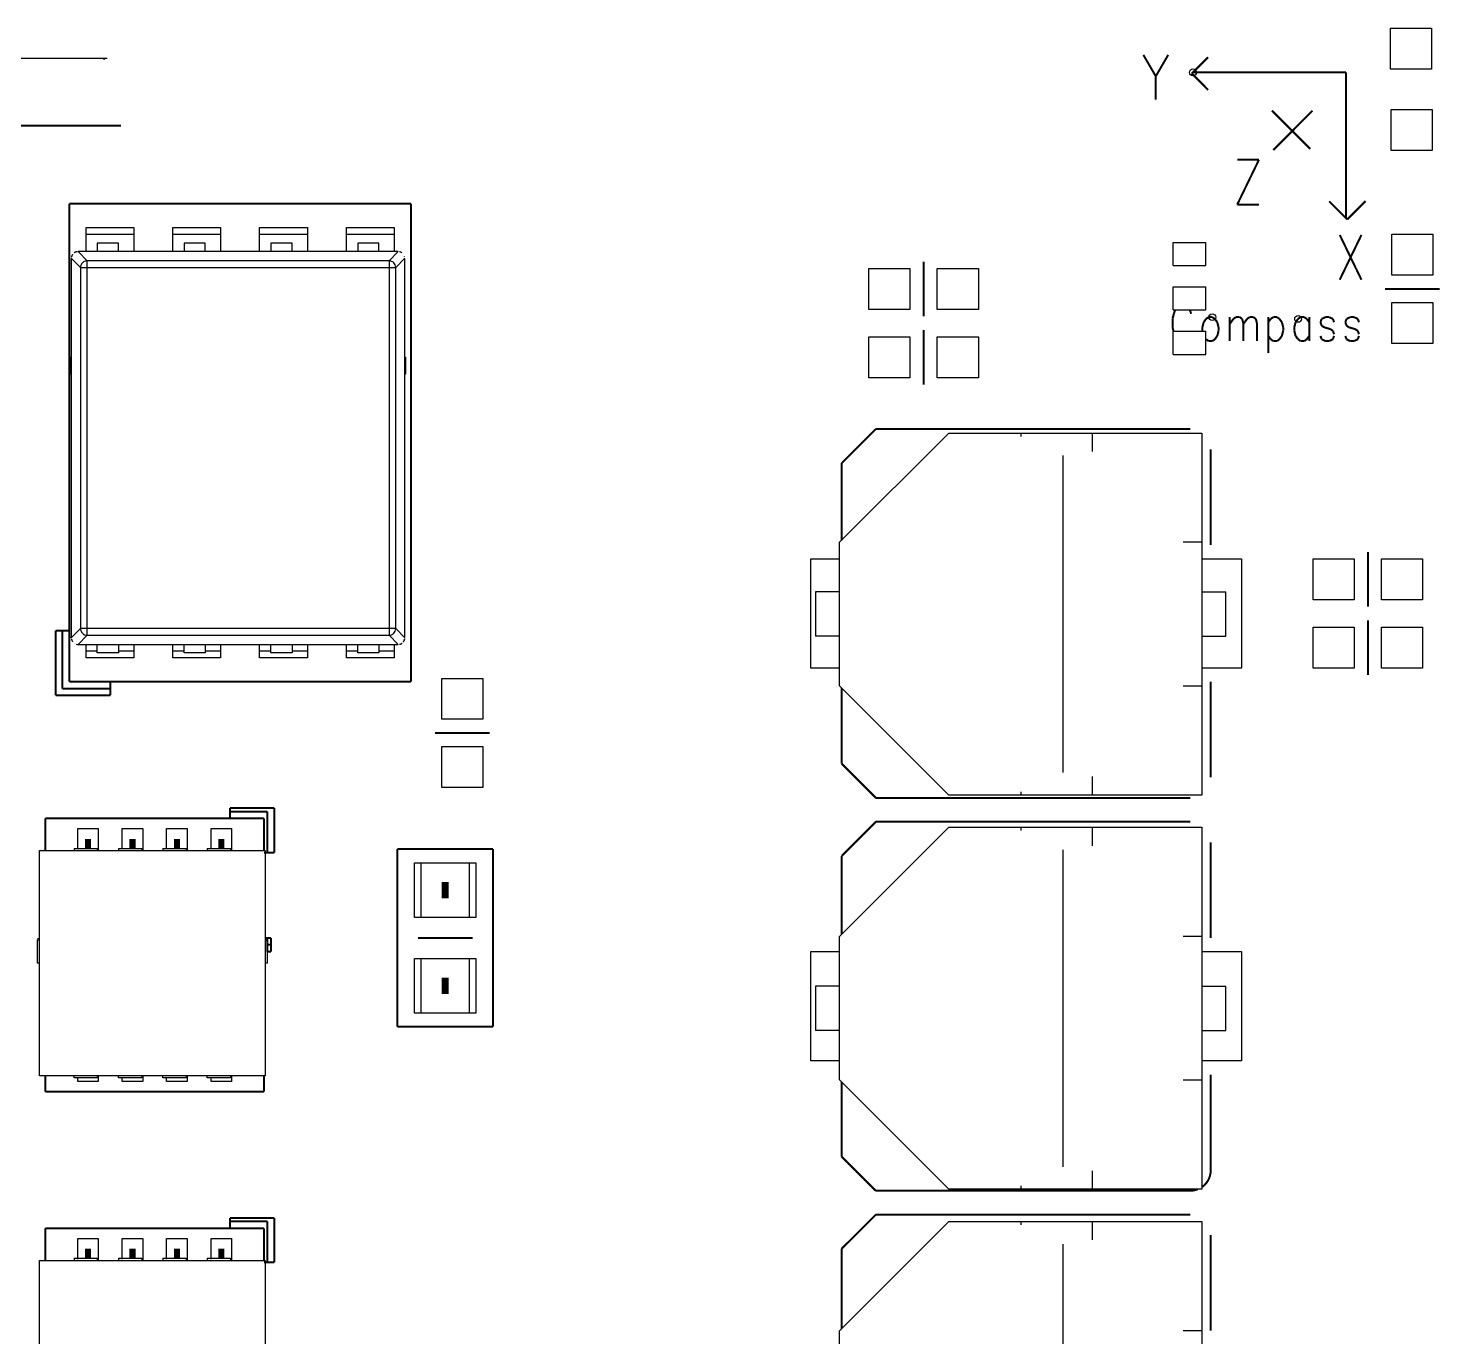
# Model space of a CAD drawing. Header units: millimetres. Extents: x 0 to 297, y 0 to 210.
# Drawn here: x 46.71 to 67.37, y 88.45 to 107.6 of the extents above; entities that cross this region are included whole.
import ezdxf

# ---------------------------------------------------------------- set-up
doc = ezdxf.new("R2010")
doc.units = ezdxf.units.MM
doc.header["$LTSCALE"] = 16.335
doc.layers.get('0').update_dxf_attribs({"linetype": 'CONTINUOUS'})
doc.layers.add('1', color=7, linetype='CONTINUOUS')

msp = doc.modelspace()

# ---------------------------------------------------------------- linework, layer by layer
at = {"color": 7, "linetype": 'Continuous'}
for p, q in [((60.179, 101.679), (58.579, 100.079)), ((60.179, 101.679), (63.879, 101.679)), ((61.229, 101.679), (61.229, 101.629)), ((62.279, 101.408), (62.279, 101.679)), ((63.879, 101.679), (63.879, 96.379)), ((61.848, 96.71), (61.848, 101.348)), ((58.579, 97.979), (58.579, 100.079)), ((63.879, 100.079), (63.608, 100.079)), ((58.229, 99.354), (58.229, 98.704)), ((58.579, 99.354), (58.229, 99.354)), ((63.879, 99.354), (64.229, 99.354)), ((64.229, 98.704), (64.229, 99.354)), ((58.579, 98.704), (58.229, 98.704)), ((63.879, 98.704), (64.229, 98.704)), ((58.579, 97.979), (60.179, 96.379)), ((63.608, 97.979), (63.879, 97.979)), ((62.279, 96.379), (62.279, 96.65)), ((63.879, 96.379), (60.179, 96.379)), ((61.229, 96.429), (61.229, 96.379)), ((60.179, 95.909), (58.579, 94.309)), ((60.179, 95.909), (63.879, 95.909)), ((61.229, 95.909), (61.229, 95.859)), ((62.279, 95.638), (62.279, 95.909)), ((63.879, 95.909), (63.879, 90.609)), ((46.874, 92.269), (46.874, 95.569)), ((46.874, 95.569), (50.174, 95.569)), ((47.379, 95.599), (47.379, 95.569)), ((47.379, 95.599), (47.719, 95.599)), ((47.719, 95.599), (47.719, 95.569)), ((48.029, 95.599), (48.029, 95.569)), ((48.029, 95.599), (48.369, 95.599)), ((48.369, 95.599), (48.369, 95.569)), ((48.679, 95.599), (48.679, 95.569)), ((48.679, 95.599), (49.019, 95.599)), ((49.019, 95.599), (49.019, 95.569)), ((49.329, 95.599), (49.329, 95.569)), ((49.329, 95.599), (49.669, 95.599)), ((49.669, 95.599), (49.669, 95.569)), ((50.174, 95.569), (50.174, 92.269)), ((61.848, 90.94), (61.848, 95.578)), ((46.844, 93.919), (46.844, 94.259)), ((46.844, 94.259), (46.874, 94.259)), ((50.174, 94.259), (50.204, 94.259)), ((50.204, 94.259), (50.204, 93.919)), ((58.579, 92.209), (58.579, 94.309)), ((63.879, 94.309), (63.608, 94.309)), ((46.874, 93.919), (46.844, 93.919)), ((50.204, 93.919), (50.174, 93.919)), ((58.229, 93.584), (58.229, 92.934)), ((58.579, 93.584), (58.229, 93.584)), ((63.879, 93.584), (64.229, 93.584)), ((64.229, 92.934), (64.229, 93.584)), ((58.579, 92.934), (58.229, 92.934)), ((63.879, 92.934), (64.229, 92.934)), ((50.174, 92.269), (46.874, 92.269)), ((47.379, 92.239), (47.379, 92.269)), ((47.719, 92.239), (47.379, 92.239)), ((47.719, 92.269), (47.719, 92.239)), ((48.029, 92.239), (48.029, 92.269)), ((48.369, 92.239), (48.029, 92.239)), ((48.369, 92.269), (48.369, 92.239)), ((48.679, 92.239), (48.679, 92.269)), ((49.019, 92.239), (48.679, 92.239)), ((49.019, 92.269), (49.019, 92.239)), ((49.329, 92.239), (49.329, 92.269)), ((49.669, 92.239), (49.329, 92.239)), ((49.669, 92.269), (49.669, 92.239)), ((58.579, 92.209), (60.179, 90.609)), ((63.608, 92.209), (63.879, 92.209)), ((62.279, 90.609), (62.279, 90.88)), ((63.879, 90.609), (60.179, 90.609)), ((61.229, 90.659), (61.229, 90.609)), ((47.379, 89.599), (47.379, 89.569)), ((47.379, 89.599), (47.719, 89.599)), ((47.719, 89.599), (47.719, 89.569)), ((48.029, 89.599), (48.029, 89.569)), ((48.029, 89.599), (48.369, 89.599)), ((48.369, 89.599), (48.369, 89.569)), ((48.679, 89.599), (48.679, 89.569)), ((48.679, 89.599), (49.019, 89.599)), ((49.019, 89.599), (49.019, 89.569))]:
    msp.add_line(p, q, dxfattribs=at)
at = {"layer": '1', "color": 7, "linetype": 'Continuous'}
for p, q in [((66.638, 107.004), (66.638, 107.604)), ((66.638, 107.604), (67.238, 107.604)), ((67.238, 107.604), (67.238, 107.004)), ((39.713, 107.164), (47.863, 107.164)), ((47.803, 107.164), (47.819, 107.148)), ((47.819, 107.148), (47.836, 107.164)), ((67.238, 107.004), (66.638, 107.004)), ((66.648, 105.813), (66.648, 106.413)), ((66.648, 106.413), (67.248, 106.413)), ((67.248, 106.413), (67.248, 105.813)), ((67.248, 105.813), (66.648, 105.813)), ((47.554, 104.334), (47.554, 104.688)), ((47.554, 104.688), (48.254, 104.688)), ((47.554, 104.588), (48.254, 104.588)), ((48.254, 104.688), (48.254, 104.334)), ((48.824, 104.334), (48.824, 104.688)), ((48.824, 104.688), (49.524, 104.688)), ((48.824, 104.588), (49.524, 104.588)), ((49.524, 104.688), (49.524, 104.334)), ((50.094, 104.334), (50.094, 104.688)), ((50.094, 104.688), (50.794, 104.688)), ((50.094, 104.588), (50.794, 104.588)), ((50.794, 104.688), (50.794, 104.334)), ((51.364, 104.334), (51.364, 104.688)), ((51.364, 104.688), (52.064, 104.688)), ((51.364, 104.588), (52.064, 104.588)), ((52.064, 104.688), (52.064, 104.334)), ((66.659, 103.988), (66.659, 104.588)), ((66.659, 104.588), (67.259, 104.588)), ((67.259, 104.588), (67.259, 103.988)), ((47.719, 104.459), (47.719, 104.334)), ((48.029, 104.459), (47.719, 104.459)), ((48.029, 104.334), (48.029, 104.459)), ((48.989, 104.459), (48.989, 104.334)), ((49.299, 104.459), (48.989, 104.459)), ((49.299, 104.334), (49.299, 104.459)), ((50.259, 104.459), (50.259, 104.334)), ((50.569, 104.459), (50.259, 104.459)), ((50.569, 104.334), (50.569, 104.459)), ((51.529, 104.459), (51.529, 104.334)), ((51.839, 104.459), (51.529, 104.459)), ((51.839, 104.334), (51.839, 104.459)), ((63.459, 104.13), (63.459, 104.47)), ((63.459, 104.47), (63.939, 104.47)), ((63.939, 104.13), (63.939, 104.47)), ((47.473, 104.102), (47.339, 104.236)), ((47.339, 104.234), (47.339, 98.684)), ((47.343, 104.263), (47.342, 104.259)), ((47.344, 104.264), (47.343, 104.263)), ((47.351, 104.282), (47.351, 104.28)), ((47.386, 104.319), (47.38, 104.315)), ((47.415, 104.331), (47.41, 104.33)), ((47.438, 104.334), (47.571, 104.2)), ((52.119, 104.334), (47.439, 104.334)), ((47.571, 98.718), (47.571, 104.2)), ((51.987, 104.2), (47.571, 104.2)), ((51.987, 104.2), (52.121, 104.334)), ((51.987, 104.2), (51.987, 98.718)), ((52.219, 104.236), (52.085, 104.102)), ((52.146, 104.33), (52.14, 104.332)), ((52.166, 104.323), (52.159, 104.326)), ((52.171, 104.319), (52.166, 104.323)), ((52.177, 104.316), (52.171, 104.319)), ((52.216, 104.259), (52.215, 104.263)), ((52.219, 98.684), (52.219, 104.234)), ((47.473, 104.102), (47.473, 98.816)), ((47.473, 104.102), (52.085, 104.102)), ((52.085, 98.816), (52.085, 104.102)), ((59.009, 103.488), (59.009, 104.088)), ((59.009, 104.088), (59.609, 104.088)), ((59.609, 104.088), (59.609, 103.488)), ((60.009, 103.488), (60.009, 104.088)), ((60.009, 104.088), (60.609, 104.088)), ((60.609, 104.088), (60.609, 103.488)), ((63.459, 104.13), (63.939, 104.13)), ((67.259, 103.988), (66.659, 103.988)), ((63.459, 103.48), (63.459, 103.82)), ((63.459, 103.82), (63.939, 103.82)), ((63.939, 103.48), (63.939, 103.82)), ((66.659, 102.988), (66.659, 103.588)), ((66.659, 103.588), (67.259, 103.588)), ((67.259, 103.588), (67.259, 102.988)), ((59.609, 103.488), (59.009, 103.488)), ((60.609, 103.488), (60.009, 103.488)), ((63.459, 103.48), (63.939, 103.48)), ((63.459, 102.83), (63.459, 103.17)), ((63.459, 103.17), (63.939, 103.17)), ((63.939, 102.83), (63.939, 103.17)), ((59.009, 102.488), (59.009, 103.088)), ((59.009, 103.088), (59.609, 103.088)), ((59.609, 103.088), (59.609, 102.488)), ((60.009, 102.488), (60.009, 103.088)), ((60.009, 103.088), (60.609, 103.088)), ((60.609, 103.088), (60.609, 102.488)), ((67.259, 102.988), (66.659, 102.988)), ((47.329, 102.539), (47.329, 102.789)), ((47.329, 102.789), (47.339, 102.789)), ((52.219, 102.789), (52.229, 102.789)), ((52.229, 102.789), (52.229, 102.539)), ((63.459, 102.83), (63.939, 102.83)), ((47.339, 102.539), (47.329, 102.539)), ((52.229, 102.539), (52.219, 102.539)), ((59.609, 102.488), (59.009, 102.488)), ((60.609, 102.488), (60.009, 102.488)), ((58.159, 98.238), (58.159, 99.838)), ((58.159, 99.838), (58.579, 99.838)), ((63.879, 99.838), (64.459, 99.838)), ((64.459, 99.838), (64.459, 98.238)), ((65.509, 99.238), (65.509, 99.838)), ((65.509, 99.838), (66.109, 99.838)), ((66.109, 99.838), (66.109, 99.238)), ((66.509, 99.238), (66.509, 99.838)), ((66.509, 99.838), (67.109, 99.838)), ((67.109, 99.838), (67.109, 99.238)), ((66.109, 99.238), (65.509, 99.238)), ((67.109, 99.238), (66.509, 99.238)), ((47.339, 98.682), (47.473, 98.816)), ((52.085, 98.816), (47.473, 98.816)), ((52.085, 98.816), (52.219, 98.682)), ((65.509, 98.838), (66.109, 98.838)), ((65.509, 98.238), (65.509, 98.838)), ((66.109, 98.838), (66.109, 98.238)), ((66.509, 98.838), (67.109, 98.838)), ((66.509, 98.238), (66.509, 98.838)), ((67.109, 98.838), (67.109, 98.238)), ((47.339, 98.682), (47.339, 98.684)), ((47.342, 98.659), (47.343, 98.655)), ((47.344, 98.654), (47.345, 98.65)), ((47.39, 98.597), (47.391, 98.596)), ((47.409, 98.589), (47.41, 98.588)), ((47.409, 98.589), (47.412, 98.588)), ((47.41, 98.588), (47.412, 98.588)), ((47.412, 98.588), (47.429, 98.585)), ((47.429, 98.585), (47.437, 98.584)), ((47.438, 98.584), (47.437, 98.584)), ((47.571, 98.718), (47.438, 98.584)), ((47.439, 98.584), (52.119, 98.584)), ((47.554, 98.388), (47.554, 98.584)), ((47.571, 98.718), (51.987, 98.718)), ((47.719, 98.459), (47.719, 98.584)), ((48.029, 98.584), (48.029, 98.459)), ((48.254, 98.584), (48.254, 98.388)), ((48.824, 98.388), (48.824, 98.584)), ((48.989, 98.459), (48.989, 98.584)), ((49.299, 98.584), (49.299, 98.459)), ((49.524, 98.584), (49.524, 98.388)), ((50.094, 98.388), (50.094, 98.584)), ((50.259, 98.459), (50.259, 98.584)), ((50.569, 98.584), (50.569, 98.459)), ((50.794, 98.584), (50.794, 98.388)), ((51.364, 98.388), (51.364, 98.584)), ((51.529, 98.459), (51.529, 98.584)), ((51.839, 98.584), (51.839, 98.459)), ((52.121, 98.584), (51.987, 98.718)), ((52.064, 98.584), (52.064, 98.388)), ((52.121, 98.584), (52.119, 98.584)), ((52.144, 98.587), (52.148, 98.588)), ((52.15, 98.589), (52.153, 98.59)), ((52.168, 98.597), (52.178, 98.603)), ((52.215, 98.655), (52.216, 98.66)), ((52.215, 98.654), (52.215, 98.655)), ((52.216, 98.658), (52.217, 98.661)), ((52.217, 98.661), (52.217, 98.664)), ((47.719, 98.488), (47.554, 98.488)), ((48.254, 98.388), (47.554, 98.388)), ((48.029, 98.459), (47.719, 98.459)), ((48.254, 98.488), (48.029, 98.488)), ((48.989, 98.488), (48.824, 98.488)), ((49.524, 98.388), (48.824, 98.388)), ((49.299, 98.459), (48.989, 98.459)), ((49.524, 98.488), (49.299, 98.488)), ((50.259, 98.488), (50.094, 98.488)), ((50.794, 98.388), (50.094, 98.388)), ((50.569, 98.459), (50.259, 98.459)), ((50.794, 98.488), (50.569, 98.488)), ((51.529, 98.488), (51.364, 98.488)), ((52.064, 98.388), (51.364, 98.388)), ((51.839, 98.459), (51.529, 98.459)), ((52.064, 98.488), (51.839, 98.488)), ((58.579, 98.238), (58.159, 98.238)), ((64.459, 98.238), (63.879, 98.238)), ((66.109, 98.238), (65.509, 98.238)), ((67.109, 98.238), (66.509, 98.238)), ((52.759, 97.488), (52.759, 98.088)), ((52.759, 98.088), (53.359, 98.088)), ((53.359, 98.088), (53.359, 97.488)), ((53.359, 97.488), (52.759, 97.488)), ((52.759, 96.488), (52.759, 97.088)), ((52.759, 97.088), (53.359, 97.088)), ((53.359, 97.088), (53.359, 96.488)), ((53.359, 96.488), (52.759, 96.488)), ((47.434, 95.588), (47.434, 95.888)), ((47.434, 95.888), (47.734, 95.888)), ((47.734, 95.888), (47.734, 95.569)), ((48.084, 95.588), (48.084, 95.888)), ((48.084, 95.888), (48.384, 95.888)), ((48.384, 95.888), (48.384, 95.569)), ((48.734, 95.588), (48.734, 95.888)), ((48.734, 95.888), (49.034, 95.888)), ((49.034, 95.888), (49.034, 95.569)), ((49.384, 95.588), (49.384, 95.888)), ((49.384, 95.888), (49.684, 95.888)), ((49.684, 95.888), (49.684, 95.569)), ((52.359, 94.588), (52.359, 95.388)), ((52.359, 95.388), (53.259, 95.388)), ((52.459, 94.588), (52.459, 95.388)), ((53.159, 95.388), (53.159, 94.588)), ((53.259, 95.388), (53.259, 94.588)), ((53.259, 94.588), (52.359, 94.588)), ((58.159, 92.488), (58.159, 94.088)), ((58.159, 94.088), (58.579, 94.088)), ((63.879, 94.088), (64.459, 94.088)), ((64.459, 94.088), (64.459, 92.488)), ((52.359, 93.188), (52.359, 93.988)), ((52.359, 93.988), (53.259, 93.988)), ((52.459, 93.188), (52.459, 93.988)), ((53.159, 93.988), (53.159, 93.188)), ((53.259, 93.988), (53.259, 93.188)), ((53.259, 93.188), (52.359, 93.188)), ((58.579, 92.488), (58.159, 92.488)), ((64.459, 92.488), (63.879, 92.488)), ((47.434, 92.188), (47.434, 92.239)), ((47.734, 92.188), (47.434, 92.188)), ((47.734, 92.269), (47.734, 92.188)), ((48.084, 92.188), (48.084, 92.239)), ((48.384, 92.188), (48.084, 92.188)), ((48.384, 92.269), (48.384, 92.188)), ((48.734, 92.188), (48.734, 92.239)), ((49.034, 92.188), (48.734, 92.188)), ((49.034, 92.269), (49.034, 92.188)), ((49.384, 92.188), (49.384, 92.239)), ((49.684, 92.188), (49.384, 92.188)), ((49.684, 92.269), (49.684, 92.188)), ((60.179, 90.139), (58.579, 88.539)), ((60.179, 90.139), (63.879, 90.139)), ((61.229, 90.139), (61.229, 90.089)), ((62.279, 89.868), (62.279, 90.139)), ((63.879, 90.139), (63.879, 84.839)), ((47.434, 89.588), (47.434, 89.888)), ((47.434, 89.888), (47.734, 89.888)), ((47.734, 89.888), (47.734, 89.569)), ((48.084, 89.588), (48.084, 89.888)), ((48.084, 89.888), (48.384, 89.888)), ((48.384, 89.888), (48.384, 89.569)), ((48.734, 89.588), (48.734, 89.888)), ((48.734, 89.888), (49.034, 89.888)), ((49.034, 89.888), (49.034, 89.569)), ((49.384, 89.588), (49.384, 89.888)), ((49.384, 89.888), (49.684, 89.888)), ((49.684, 89.888), (49.684, 89.569)), ((61.848, 85.17), (61.848, 89.808)), ((46.874, 86.269), (46.874, 89.569)), ((46.874, 89.569), (50.174, 89.569)), ((49.329, 89.599), (49.329, 89.569)), ((49.329, 89.599), (49.669, 89.599)), ((49.669, 89.599), (49.669, 89.569)), ((50.174, 89.569), (50.174, 86.269)), ((58.579, 86.439), (58.579, 88.539)), ((63.879, 88.539), (63.608, 88.539))]:
    msp.add_line(p, q, dxfattribs=at)
at = {"layer": '1', "color": 9, "linetype": 'Continuous', "const_width": 0.0297}
for points in [[(63.023, 107.214), (63.205, 106.901)], [(63.387, 107.214), (63.205, 106.901)], [(63.732, 106.941), (63.969, 107.178)], [(63.205, 106.901), (63.205, 106.557)], [(63.972, 106.7), (63.732, 106.941)], [(65.989, 106.958), (63.749, 106.958)], [(65.989, 104.823), (65.989, 106.958)], [(65.464, 105.838), (64.904, 106.398)], [(64.922, 105.82), (65.499, 106.398)], [(39.768, 106.178), (48.068, 106.178)], [(64.396, 105.022), (64.714, 105.678)], [(64.714, 105.678), (64.396, 105.678)], [(47.309, 98.038), (47.309, 105.038)], [(47.309, 105.038), (52.309, 105.038)], [(52.309, 105.038), (52.309, 98.038)], [(64.714, 105.022), (64.396, 105.022)], [(66.007, 104.805), (65.742, 105.07)], [(66.274, 105.073), (66.007, 104.805)], [(65.896, 103.922), (66.214, 104.579)], [(66.214, 103.922), (65.896, 104.579)], [(59.809, 103.388), (59.809, 104.188)], [(67.359, 103.788), (66.559, 103.788)], [(63.469, 103.425), (63.45, 103.35)], [(63.45, 103.35), (63.45, 103.226)], [(63.487, 103.475), (63.469, 103.425)], [(63.723, 103.425), (63.705, 103.475)], [(63.941, 103.35), (63.905, 103.3)], [(63.978, 103.375), (63.941, 103.35)], [(64.032, 103.375), (63.978, 103.375)], [(64.069, 103.35), (64.032, 103.375)], [(64.105, 103.3), (64.069, 103.35)], [(64.287, 103.375), (64.287, 103.025)], [(64.287, 103.275), (64.341, 103.35)], [(64.341, 103.35), (64.378, 103.375)], [(64.378, 103.375), (64.432, 103.375)], [(64.432, 103.375), (64.469, 103.35)], [(64.469, 103.35), (64.487, 103.275)], [(64.487, 103.275), (64.541, 103.35)], [(64.541, 103.35), (64.578, 103.375)], [(64.578, 103.375), (64.632, 103.375)], [(64.632, 103.375), (64.669, 103.35)], [(64.669, 103.35), (64.687, 103.275)], [(64.85, 103.375), (64.85, 102.85)], [(64.85, 103.3), (64.887, 103.35)], [(64.887, 103.35), (64.923, 103.375)], [(64.923, 103.375), (64.978, 103.375)], [(64.978, 103.375), (65.014, 103.35)], [(65.014, 103.35), (65.05, 103.3)], [(65.287, 103.35), (65.25, 103.3)], [(65.323, 103.375), (65.287, 103.35)], [(65.378, 103.375), (65.323, 103.375)], [(65.414, 103.35), (65.378, 103.375)], [(65.45, 103.3), (65.414, 103.35)], [(65.45, 103.375), (65.45, 103.025)], [(65.632, 103.35), (65.614, 103.3)], [(65.687, 103.375), (65.632, 103.35)], [(65.741, 103.375), (65.687, 103.375)], [(65.796, 103.35), (65.741, 103.375)], [(65.814, 103.3), (65.796, 103.35)], [(65.996, 103.35), (65.978, 103.3)], [(66.05, 103.375), (65.996, 103.35)], [(66.105, 103.375), (66.05, 103.375)], [(66.16, 103.35), (66.105, 103.375)], [(66.178, 103.3), (66.16, 103.35)], [(59.809, 102.388), (59.809, 103.188)], [(63.45, 103.226), (63.464, 103.171)], [(63.905, 103.3), (63.887, 103.226)], [(63.887, 103.226), (63.887, 103.175)], [(64.123, 103.226), (64.105, 103.3)], [(64.105, 103.1), (64.123, 103.175)], [(64.123, 103.175), (64.123, 103.226)], [(64.487, 103.275), (64.487, 103.025)], [(64.687, 103.275), (64.687, 103.025)], [(65.05, 103.3), (65.069, 103.226)], [(65.069, 103.175), (65.05, 103.1)], [(65.069, 103.226), (65.069, 103.175)], [(65.25, 103.3), (65.232, 103.226)], [(65.232, 103.226), (65.232, 103.175)], [(65.232, 103.175), (65.25, 103.1)], [(65.614, 103.3), (65.632, 103.25)], [(65.632, 103.25), (65.669, 103.226)], [(65.669, 103.226), (65.76, 103.2)], [(65.76, 103.2), (65.796, 103.175)], [(65.796, 103.175), (65.814, 103.125)], [(65.978, 103.3), (65.996, 103.25)], [(65.996, 103.25), (66.032, 103.226)], [(66.032, 103.226), (66.123, 103.2)], [(66.123, 103.2), (66.16, 103.175)], [(66.16, 103.175), (66.178, 103.125)], [(63.941, 103.051), (63.978, 103.025)], [(63.978, 103.025), (64.032, 103.025)], [(64.032, 103.025), (64.069, 103.051)], [(64.069, 103.051), (64.105, 103.1)], [(64.887, 103.051), (64.85, 103.1)], [(64.923, 103.025), (64.887, 103.051)], [(64.978, 103.025), (64.923, 103.025)], [(65.014, 103.051), (64.978, 103.025)], [(65.05, 103.1), (65.014, 103.051)], [(65.25, 103.1), (65.287, 103.051)], [(65.287, 103.051), (65.323, 103.025)], [(65.323, 103.025), (65.378, 103.025)], [(65.378, 103.025), (65.414, 103.051)], [(65.414, 103.051), (65.45, 103.1)], [(65.632, 103.051), (65.614, 103.1)], [(65.687, 103.025), (65.632, 103.051)], [(65.741, 103.025), (65.687, 103.025)], [(65.796, 103.051), (65.741, 103.025)], [(65.814, 103.1), (65.796, 103.051)], [(65.996, 103.051), (65.978, 103.1)], [(66.05, 103.025), (65.996, 103.051)], [(66.105, 103.025), (66.05, 103.025)], [(66.16, 103.051), (66.105, 103.025)], [(66.178, 103.1), (66.16, 103.051)], [(59.109, 101.738), (58.609, 101.238)], [(63.709, 101.738), (59.109, 101.738)], [(64.009, 100.038), (64.009, 101.438)], [(58.609, 101.238), (58.609, 100.109)], [(66.309, 99.138), (66.309, 99.938)], [(47.109, 98.788), (47.109, 97.838)], [(47.309, 98.788), (47.109, 98.788)], [(47.209, 98.788), (47.209, 97.938)], [(66.309, 98.938), (66.309, 98.138)], [(47.209, 97.938), (47.909, 97.938)], [(52.309, 98.038), (47.309, 98.038)], [(47.909, 97.838), (47.909, 98.038)], [(58.609, 97.949), (58.609, 96.838)], [(64.009, 96.638), (64.009, 98.038)], [(47.109, 97.838), (47.909, 97.838)], [(52.659, 97.288), (53.459, 97.288)], [(58.609, 96.838), (59.109, 96.338)], [(59.109, 96.338), (63.709, 96.338)], [(49.659, 96.188), (49.659, 96.038)], [(50.309, 96.188), (49.659, 96.188)], [(50.209, 96.138), (49.659, 96.138)], [(50.209, 95.538), (50.209, 96.138)], [(50.309, 95.538), (50.309, 96.188)], [(46.959, 96.038), (46.959, 95.569)], [(50.159, 96.038), (46.959, 96.038)], [(50.159, 95.569), (50.159, 96.038)], [(59.109, 95.988), (58.609, 95.488)], [(63.709, 95.988), (59.109, 95.988)], [(64.009, 94.288), (64.009, 95.688)], [(50.159, 95.538), (50.309, 95.538)], [(52.109, 95.588), (52.109, 92.988)], [(53.509, 95.588), (52.109, 95.588)], [(53.509, 92.988), (53.509, 95.588)], [(58.609, 95.488), (58.609, 94.339)], [(52.409, 94.288), (53.209, 94.288)], [(52.109, 92.988), (53.509, 92.988)], [(46.959, 92.269), (46.959, 92.038)], [(50.159, 92.038), (50.159, 92.269)], [(58.609, 92.179), (58.609, 91.088)], [(64.009, 90.888), (64.009, 92.288)], [(46.959, 92.038), (50.159, 92.038)], [(58.609, 91.088), (59.109, 90.588)], [(59.109, 90.588), (63.709, 90.588)], [(49.659, 90.188), (49.659, 90.038)], [(50.309, 90.188), (49.659, 90.188)], [(50.209, 90.138), (49.659, 90.138)], [(50.209, 89.538), (50.209, 90.138)], [(50.309, 89.538), (50.309, 90.188)], [(59.109, 90.238), (58.609, 89.738)], [(63.709, 90.238), (59.109, 90.238)], [(46.959, 90.038), (46.959, 89.569)], [(50.159, 90.038), (46.959, 90.038)], [(50.159, 89.569), (50.159, 90.038)], [(64.009, 88.538), (64.009, 89.938)], [(58.609, 89.738), (58.609, 88.569)], [(50.159, 89.538), (50.309, 89.538)]]:
    msp.add_lwpolyline(points, dxfattribs=at)
at = {"layer": '1', "color": 7, "linetype": 'Continuous'}
for points in [[(47.351, 104.28), (47.35, 104.28), (47.349, 104.278), (47.349, 104.277), (47.348, 104.276), (47.348, 104.274), (47.347, 104.273), (47.346, 104.271), (47.346, 104.27), (47.345, 104.269), (47.345, 104.267), (47.344, 104.266), (47.344, 104.264), (47.343, 104.263), (47.343, 104.261), (47.342, 104.26), (47.342, 104.258), (47.342, 104.256), (47.341, 104.255)], [(47.358, 104.292), (47.357, 104.291), (47.356, 104.29), (47.356, 104.289), (47.355, 104.288), (47.354, 104.287), (47.354, 104.286), (47.353, 104.285), (47.352, 104.283), (47.351, 104.282)], [(47.389, 104.32), (47.387, 104.319), (47.385, 104.318), (47.382, 104.316), (47.38, 104.315), (47.38, 104.315)], [(47.393, 104.323), (47.391, 104.322), (47.389, 104.32)], [(47.404, 104.328), (47.401, 104.327), (47.398, 104.325), (47.396, 104.324), (47.393, 104.323)], [(47.429, 104.334), (47.426, 104.333), (47.422, 104.333), (47.419, 104.332), (47.416, 104.331), (47.413, 104.331), (47.41, 104.33), (47.407, 104.329), (47.404, 104.328)], [(52.159, 104.326), (52.152, 104.329), (52.146, 104.33)], [(47.34, 98.668), (47.341, 98.665), (47.342, 98.661), (47.343, 98.657), (47.344, 98.654)], [(47.345, 98.65), (47.346, 98.647), (47.347, 98.644), (47.349, 98.641), (47.35, 98.638), (47.352, 98.635), (47.353, 98.633), (47.355, 98.631), (47.356, 98.628), (47.358, 98.626)], [(52.14, 98.586), (52.144, 98.587), (52.147, 98.588), (52.15, 98.589)], [(52.153, 98.59), (52.156, 98.591), (52.159, 98.592), (52.162, 98.593), (52.164, 98.595)], [(52.164, 98.595), (52.167, 98.596), (52.169, 98.597), (52.171, 98.599), (52.173, 98.6), (52.175, 98.601), (52.178, 98.603), (52.178, 98.603)], [(52.199, 98.624), (52.2, 98.625), (52.201, 98.627), (52.202, 98.629), (52.204, 98.631), (52.205, 98.633), (52.206, 98.635), (52.207, 98.637)], [(52.207, 98.637), (52.209, 98.639), (52.21, 98.641), (52.211, 98.644), (52.212, 98.646)], [(52.212, 98.646), (52.213, 98.649), (52.214, 98.652), (52.215, 98.654), (52.216, 98.658)]]:
    msp.add_lwpolyline(points, dxfattribs=at)
at = {"layer": '1', "color": 1, "linetype": 'Continuous'}
for points, const_width in [([(47.584, 95.599), (47.584, 95.738)], 0.0891), ([(48.234, 95.599), (48.234, 95.738)], 0.0891), ([(48.884, 95.599), (48.884, 95.738)], 0.0891), ([(49.534, 95.599), (49.534, 95.738)], 0.0891), ([(52.859, 94.988), (52.759, 94.988)], 0.238), ([(46.859, 94.259), (46.859, 94.288)], 0.0297), ([(50.174, 94.288), (50.259, 94.288)], 0.0297), ([(50.209, 94.088), (50.209, 94.288)], 0.0297), ([(50.259, 94.288), (50.259, 94.088)], 0.0297), ([(50.204, 94.188), (50.259, 94.188)], 0.0297), ([(50.259, 94.088), (50.204, 94.088)], 0.0297), ([(52.859, 93.588), (52.759, 93.588)], 0.238), ([(47.584, 89.599), (47.584, 89.738)], 0.0891), ([(48.234, 89.599), (48.234, 89.738)], 0.0891), ([(48.884, 89.599), (48.884, 89.738)], 0.0891), ([(49.534, 89.599), (49.534, 89.738)], 0.0891)]:
    msp.add_lwpolyline(points, dxfattribs=dict(at, const_width=const_width))
at = {"layer": '1', "color": 9, "linetype": 'Continuous', "const_width": 0.0297}
for points in [[(63.887, 90.646, 0.238312), (64.009, 90.888)], [(63.709, 90.588, 0.094298), (63.819, 90.609)]]:
    msp.add_lwpolyline(points, format="xyb", dxfattribs=at)
at = {"layer": '1', "color": 7, "linetype": 'Continuous'}
for centre in [(63.749, 106.958), (64.032, 103.375), (65.287, 103.35)]:
    msp.add_circle(centre, 0.05, dxfattribs=at)
for points, knots in [([(47.571, 104.2), (47.559, 104.2), (47.533, 104.194), (47.501, 104.172), (47.479, 104.14), (47.474, 104.115), (47.473, 104.102)], [0, 0, 0, 0, 0.248815, 0.5, 0.751185, 1, 1, 1, 1]), ([(52.085, 104.102), (52.085, 104.115), (52.079, 104.14), (52.057, 104.172), (52.025, 104.194), (52, 104.2), (51.987, 104.2)], [0, 0, 0, 0, 0.248815, 0.5, 0.751185, 1, 1, 1, 1]), ([(47.473, 98.816), (47.474, 98.803), (47.479, 98.778), (47.501, 98.746), (47.533, 98.724), (47.559, 98.718), (47.571, 98.718)], [0, 0, 0, 0, 0.248815, 0.5, 0.751185, 1, 1, 1, 1]), ([(51.99, 98.718), (52.002, 98.719), (52.027, 98.725), (52.058, 98.747), (52.079, 98.779), (52.085, 98.804), (52.085, 98.816)], [0, 0, 0, 0, 0.248983, 0.500179, 0.751272, 1, 1, 1, 1])]:
    msp.add_open_spline(points, degree=3, knots=knots, dxfattribs=at)

doc.saveas('drawing.dxf')
